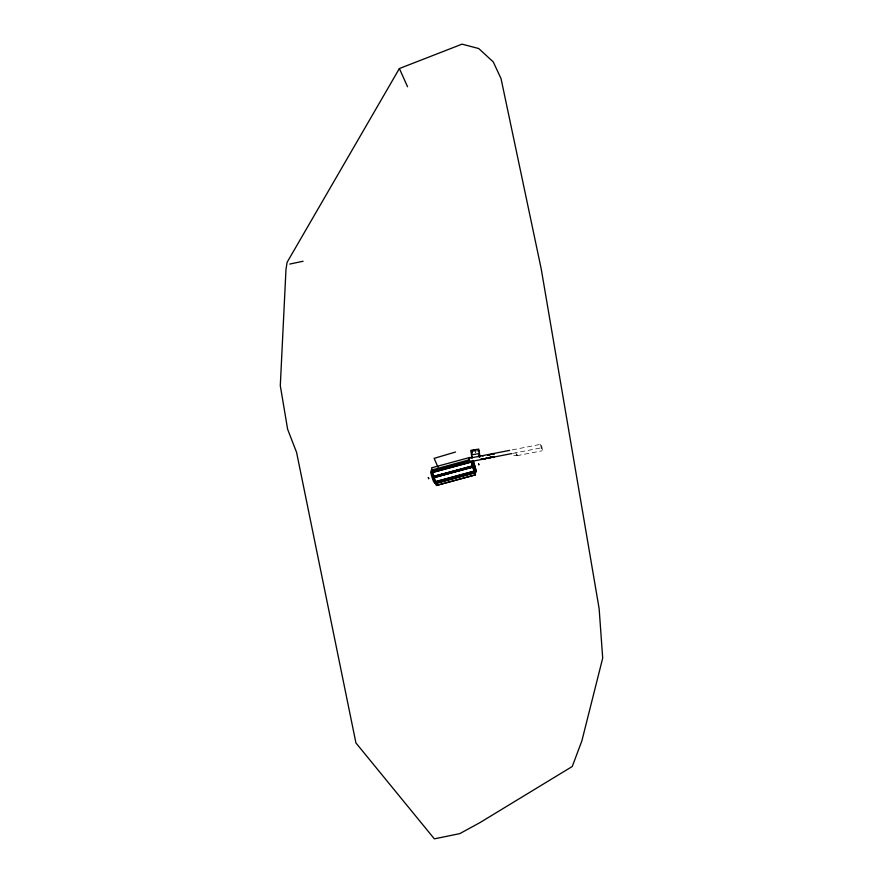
<?xml version="1.0" encoding="UTF-8"?>
<svg xmlns="http://www.w3.org/2000/svg" width="883" height="883" viewBox="0 0 883 883"><rect width="100%" height="100%" fill="white"/><g stroke="black" fill="none" stroke-linecap="round" stroke-linejoin="round"><path stroke-width="0.66" stroke-dasharray="4.42 3.31" d="M517.052 455.021L517.008 455.529A32.351 1.843 79 0 1 516.886 455.617L516.599 455.12M540.473 444.436L541.831 450.043A13.819 0.784 79 0 0 542.35 449.933L541.456 444.182L510.473 450.22M516.985 455.595L513.785 455.507M475.65 452.339L475.705 451.511M475.595 452.56L476.092 451.445M512.924 453.354L542.14 447.659M516.952 455.694L542.239 450.772M515.882 452.78L516.765 455.451A13.863 0.795 79 0 0 517.052 455.308L516.842 452.593"/><path stroke-width="1.32" d="M471.864 457.074L471.908 456.467M479.072 451.941L478.409 450.297M479.116 454.767L479.469 457.019M472.758 466.014L433.763 476.621L472.813 466.158L472.548 467.085L433.553 477.692L432.118 472.548L471.125 461.941L472.747 466.058L472.471 467.273L433.895 477.593M431.71 470.043L469.392 459.756M432.195 469.866L431.566 467.847L470.087 457.372M471.125 461.941L474.855 472.604M475.462 474.855L436.456 485.451L475.473 474.822L474.811 472.008M471.511 451.401L471.864 453.641M472.063 451.478L471.952 452.979M478.917 456.93L479.028 455.429M494.05 457.162L494.061 456.368M399.381 68.532L287.107 262.306L285.993 269.293L280.297 385.639L287.615 429.204L296.578 452.383L355.937 742.956L434.348 838.85L459.745 833.64L480.065 822.548L572.25 766.499L581.875 740.87L602.703 658.122L599.138 608.663L541.202 268.829L501.047 78.642L493.255 61.909L478.718 48.532L462.041 44.15L399.381 68.532L407.549 86.744M494.16 457.052L493.95 457.262A2.936 1.258 35.2 0 1 493.244 457.416A10.651 4.558 35.2 0 1 492.493 457.339L492.471 457.339A9.702 3.808 29.5 0 1 491.401 457.162L489.767 457.802M483.509 458.84L482.869 459.215M472.074 450.827L474.778 449.723L477.703 449.933M289.79 264.061L303.079 261.258M482.681 459.37A2.936 2.285 -7 0 0 483.983 459.138A10.651 8.3 -7 0 0 484.977 458.807L484.999 458.796A9.702 6.932 -7.7 0 0 486.18 458.178L486.721 457.847A9.073 5.894 -8.2 0 1 486.169 458.1A9.812 7.009 -7.7 0 1 485.286 458.586M484.966 458.73L483.983 459.138M473.189 450.584L474.701 450.098M473.498 450.805L474.778 450.396M455.529 452.019L434.138 458.354L438.001 467.195M469.326 461.301L432.162 471.412L469.281 461.125M471.169 462.129L432.118 472.548M472.681 465.783L433.663 476.39L472.858 466.345M433.509 477.537L472.504 466.93L472.725 467.648M435.385 483.564L434.955 481.776L473.961 471.18L474.392 472.957L435.385 483.564L434.999 481.875L473.994 471.279L473.078 467.471M435.352 483.465L474.822 472.703M474.215 450.805L474.822 450.639M509.634 450.374L469.392 458.222L468.354 460.231L470.076 461.71L511.842 453.564M487.869 455.131L494.436 453.663M487.548 455.098L488.707 454.866M491.71 454.381L494.48 453.84M489.116 455.22L489.69 455.109L488.829 455.198M489.546 457.416L490.286 457.262M488.288 458.432L489.281 458.233M478.156 451.489L479.105 451.345M471.511 454.844L479.469 453.575M479.005 455.937L479.822 455.816M482.184 455.727L483.266 456.047M482.052 459.303L481.279 459.028M482.361 459.436L482.052 459.392A2.02 1.446 -7.7 0 1 481.279 459.105L481.092 458.906M490.363 456.941L490.893 456.897A9.073 3.234 24.6 0 0 491.511 457.063M478.619 463.906L478.917 464.922L478.63 464.05M431.246 471.997C429.171 469.723 435.496 488.376 433.818 480.109M434.557 481.776L434.855 482.416M473.343 460.584L476.312 471.401L472.824 460.396M474.679 469.756L475.551 471.61L475.418 470.032M470.65 460.948L471.125 462.14M432.129 471.224L432.593 472.416M474.237 468.52L475.595 472.228A9.691 0.607 73.2 0 0 475.86 471.721L475.661 470.694M433.719 479.557L435.087 483.244A9.691 0.607 73.2 0 0 435.341 482.736M434.293 481.401L432.206 474.811M474.635 465.573L474.535 465.54M474.303 468.95L471.975 460.827M473.222 465.54L473.752 467.295M435.827 483.31L436.456 485.451M432.703 476.555L433.244 478.31M472.869 464.061L472.228 461.489M432.35 475.065L431.467 471.842M434.083 478.067L434.999 481.875M431.986 473.663L431.268 470.816A9.691 0.607 73.2 0 1 431.533 470.308M479.999 456.93L478.763 449.105L470.805 450.374L472.041 458.189M488.2 457.813A9.812 3.157 -53.4 0 0 488.465 458.045L488.807 458.2A2.936 1.026 -59.1 0 0 489.414 458.056L489.944 457.836A2.02 0.651 -53.4 0 0 490.506 457.317M488.354 457.869A9.702 3.124 -53.4 0 0 488.597 458.089A10.651 3.742 -59.1 0 0 488.961 458.255M494.061 456.621A2.02 0.795 29.5 0 1 494.116 457.019M491.522 457.063A9.812 3.852 29.5 0 0 492.604 457.239L493.365 457.317A2.936 1.258 35.2 0 0 494.061 457.151M432.195 469.778A9.691 0.607 73.2 0 0 432.162 470.573L435.97 483.012A9.691 0.607 73.2 0 0 436.279 483.122M428.376 477.526L428.708 478.652L428.376 477.526"/></g></svg>
